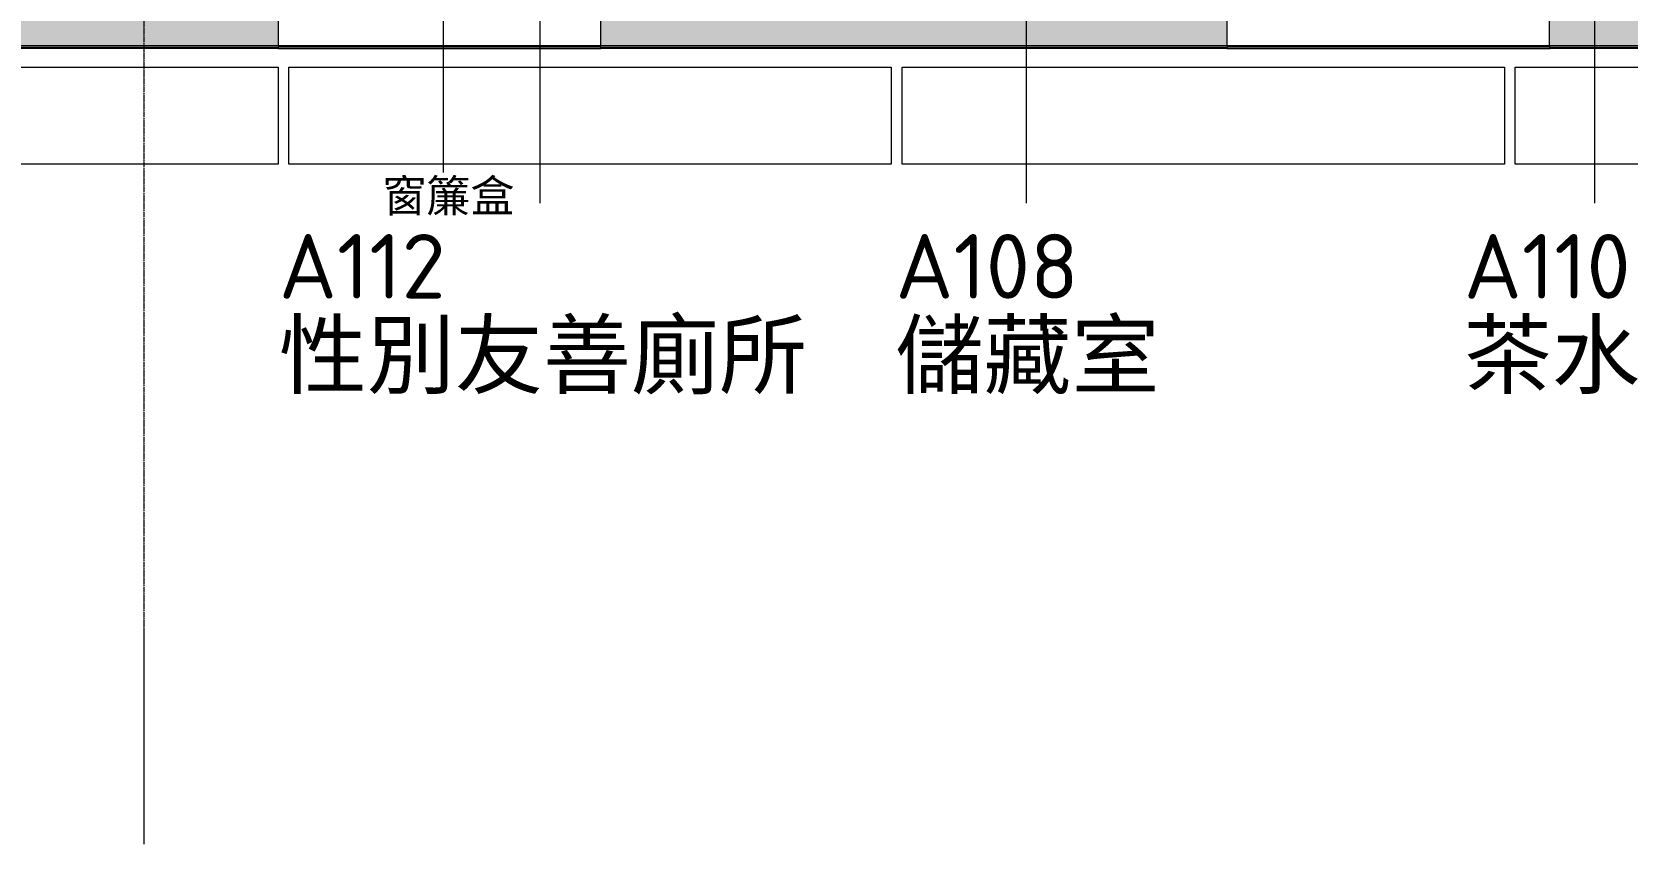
# Model space of a CAD drawing. Header units: centimetres. Extents: x -391356 to -382095, y -768 to 204275.
# Drawn here: x -388713 to -387971, y 200332 to 200710 of the extents above; entities that cross this region are included whole.
import ezdxf

# ---------------------------------------------------------------- set-up
doc = ezdxf.new("R2010")
doc.units = ezdxf.units.CM
doc.linetypes.add('虛線圓點 3_16_', pattern=[0.79375, 0.47625, -0.15875, 0, -0.15875])
for name, color, linetype, lineweight, true_color in [('塗層 2 _5_-1', 7, 'Continuous', 5, 0xaaaaaa), ('牆-1', 7, 'Continuous', 5, 0xe4e4e4), ('結構 _1_-1', 7, 'Continuous', 9, 0xaaaaaa)]:
    doc.layers.add(name, color=color, linetype=linetype, lineweight=lineweight, true_color=true_color)
for name, color, linetype, lineweight in [('房間標籤', 7, 'Continuous', 5), ('文字註釋', 7, 'Continuous', 5), ('柱線', 7, 'Continuous', 5), ('柱線-1', 7, '虛線圓點 3_16_', 5), ('樓板', 7, 'Continuous', 5), ('牆', 7, 'Continuous', 5), ('窗', 7, 'Continuous', 5), ('線', 7, 'Continuous', 5)]:
    doc.layers.add(name, color=color, linetype=linetype, lineweight=lineweight)
doc.styles.add('ISOCPEUR_2', font='isocpeur.ttf', dxfattribs={"height": 30})
doc.styles.add('Microsoft JhengHei UI_2', font='Microsoft JhengHei UI.ttf', dxfattribs={"height": 15})
doc.styles.add('微軟正黑體', font='Microsoft JhengHei.ttf', dxfattribs={"height": 30})

# ---------------------------------------------------------------- blocks, each defined once
blk = doc.blocks.new('通用窗 - W4_H230xW150-2956925-一層天花平面圖')
at = {"layer": '窗'}
for p, q in [((-75, 4.5), (-75, -7.5)), ((75, 4.5), (-75, 4.5)), ((75, -7.5), (75, 4.5)), ((75, -7.5), (-75, -7.5))]:
    blk.add_line(p, q, dxfattribs=at)

msp = doc.modelspace()

# ---------------------------------------------------------------- hatches: boundary and pattern name
at = {"layer": '牆-1'}
h = msp.add_hatch(color=256, dxfattribs=at)
h.paths.add_polyline_path([(-387764.26, 200703.16), (-387750.81, 200703.16), (-387750.81, 200718.16), (-388007.31, 200718.16), (-388007.31, 200703.16), (-387880.81, 200703.16)])
h.paths.add_polyline_path([(-390390.36, 200703.16), (-390344.51, 200703.16), (-390344.51, 200718.16), (-390455.81, 200718.16), (-390455.81, 200703.16)])
h.paths.add_polyline_path([(-389605.65, 200703.16), (-389469.51, 200703.16), (-389469.51, 200718.16), (-389627.01, 200718.16), (-389627.01, 200703.16), (-389605.81, 200703.16)])
h.paths.add_polyline_path([(-388752.01, 200703.16), (-388598.31, 200703.16), (-388598.31, 200718.16), (-388752.01, 200718.16), (-388752.01, 200710.66)])
h.paths.add_polyline_path([(-388448.31, 200703.16), (-388157.31, 200703.16), (-388157.31, 200718.16), (-388448.31, 200718.16), (-388448.31, 200710.66)])
h = msp.add_hatch(color=256, dxfattribs=at)
h.paths.add_polyline_path([(-387764.26, 200701.9), (-387750.31, 200701.9), (-387750.31, 200702.4), (-388007.07, 200702.4), (-388007.07, 200701.9), (-387765.81, 200701.9)])
h.paths.add_polyline_path([(-390390.36, 200701.9), (-390343.81, 200701.9), (-390343.81, 200702.4), (-390455.81, 200702.4), (-390455.81, 200701.9)])
h.paths.add_polyline_path([(-389627.01, 200701.9), (-389469.55, 200701.9), (-389469.55, 200702.4), (-389627.01, 200702.4)])
h.paths.add_polyline_path([(-388752.05, 200701.9), (-388598.35, 200701.9), (-388598.35, 200702.4), (-388752.05, 200702.4)])
h.paths.add_polyline_path([(-388448.35, 200701.9), (-388157.3, 200701.9), (-388157.31, 200702.4), (-388448.35, 200702.4)])

# ---------------------------------------------------------------- linework, layer by layer
at = {"layer": '塗層 2 _5_-1'}
for p, q in [((-388752.05, 200702.4), (-388598.35, 200702.4)), ((-388598.35, 200702.4), (-388598.35, 200701.9)), ((-388448.35, 200702.4), (-388157.3, 200702.4)), ((-388448.35, 200701.9), (-388448.35, 200702.4)), ((-388157.3, 200702.4), (-388157.3, 200701.9)), ((-388007.07, 200702.4), (-387750.81, 200702.4)), ((-388007.07, 200701.9), (-388007.07, 200702.4)), ((-388598.35, 200701.9), (-388752.05, 200701.9)), ((-388157.3, 200701.9), (-388448.35, 200701.9)), ((-387750.31, 200701.9), (-388007.07, 200701.9))]:
    msp.add_line(p, q, dxfattribs=at)
at = {"layer": '房間標籤'}
for p, q in [((-388476.6, 201113.8), (-388476.7, 200629.93)), ((-387986.34, 200749.52), (-387986.44, 200629.93)), ((-388250.54, 200745.11), (-388250.64, 200629.93))]:
    msp.add_line(p, q, dxfattribs=at)
at = {"layer": '柱線'}
msp.add_line((-388660.81, 200432.09), (-388660.81, 200332.09), dxfattribs=at)
at = {"layer": '柱線-1'}
msp.add_line((-388660.81, 204074.73), (-388660.81, 200432.09), dxfattribs=at)
at = {"layer": '樓板'}
for p, q in [((-388878.31, 200693.14), (-388598.31, 200693.14)), ((-388598.31, 200693.14), (-388598.31, 200648.14)), ((-388593.31, 200648.14), (-388593.31, 200693.14)), ((-388593.31, 200693.14), (-388313.31, 200693.14)), ((-388313.31, 200693.14), (-388313.31, 200648.14)), ((-388308.31, 200648.14), (-388308.31, 200693.14)), ((-388308.31, 200693.14), (-388028.31, 200693.14)), ((-388028.31, 200693.14), (-388028.31, 200648.14)), ((-388023.31, 200648.14), (-388023.31, 200693.14)), ((-388023.31, 200693.14), (-387750.81, 200693.14)), ((-388598.31, 200648.14), (-388878.31, 200648.14)), ((-388313.31, 200648.14), (-388593.31, 200648.14)), ((-388028.31, 200648.14), (-388308.31, 200648.14)), ((-387750.81, 200648.14), (-388023.31, 200648.14))]:
    msp.add_line(p, q, dxfattribs=at)
at = {"layer": '牆'}
for p, q in [((-388448.35, 200702.4), (-388598.35, 200702.4)), ((-388007.07, 200702.4), (-388157.3, 200702.4)), ((-388598.35, 200701.9), (-388448.35, 200701.9)), ((-388157.3, 200701.9), (-388007.07, 200701.9))]:
    msp.add_line(p, q, dxfattribs=at)
at = {"layer": '結構 _1_-1'}
for p, q in [((-388598.31, 200703.16), (-388752.01, 200703.16)), ((-388157.31, 200703.16), (-388448.31, 200703.16)), ((-387750.81, 200703.16), (-388007.31, 200703.16))]:
    msp.add_line(p, q, dxfattribs=at)
at = {"layer": '線'}
msp.add_line((-388521.56, 200734.16), (-388521.56, 200644.16), dxfattribs=at)

# ---------------------------------------------------------------- block references
at = {"layer": '窗'}
for p in [(-388523.31, 200710.66), (-388082.31, 200710.66)]:
    msp.add_blockref('通用窗 - W4_H230xW150-2956925-一層天花平面圖', p, dxfattribs=at)

# ---------------------------------------------------------------- texts
at = {"layer": '房間標籤', "char_height": 30, "attachment_point": 1}
for s, insert, width, style in [('A112', (-388598, 200615.62), 92.1941, 'ISOCPEUR_2'), ('A108', (-388311.39, 200615.62), 99.4092, 'ISOCPEUR_2'), ('A110', (-388047.19, 200615.62), 92.1941, 'ISOCPEUR_2'), ('性別友善廁所', (-388598, 200574.56), 293.4176, '微軟正黑體'), ('儲藏室', (-388311.39, 200574.56), 146.7088, '微軟正黑體'), ('茶水間', (-388047.19, 200574.56), 146.7088, '微軟正黑體')]:
    msp.add_mtext(s, dxfattribs=dict(at, insert=insert, width=width, style=style))
at = {"layer": '文字註釋', "insert": (-388549.88, 200640.89), "char_height": 15, "width": 69.7468, "attachment_point": 1, "style": 'Microsoft JhengHei UI_2'}
msp.add_mtext('窗簾盒', dxfattribs=at)

doc.saveas('drawing.dxf')
